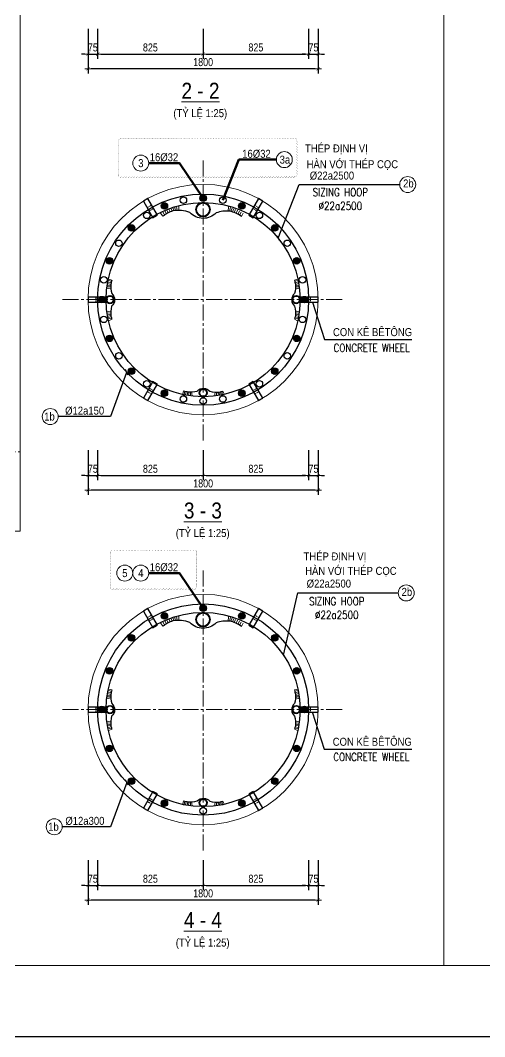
# Model space of a CAD drawing. Header units: millimetres. Extents: x -2123450 to -961021, y -260876 to 649159.
# Drawn here: x -1621816 to -1600029, y 428539 to 476177 of the extents above; entities that cross this region are included whole.
import ezdxf
from ezdxf.enums import TextEntityAlignment as Align

# ---------------------------------------------------------------- set-up
doc = ezdxf.new("R2010")
doc.units = ezdxf.units.MM
doc.header["$LTSCALE"] = 1000
doc.header["$MEASUREMENT"] = 0
doc.header["$PDMODE"] = 66
doc.linetypes.add('CENTER2', pattern=[1.125, 0.75, -0.125, 0.125, -0.125])
doc.linetypes.add('HIDDEN', pattern=[0.375, 0.25, -0.125])
doc.layers.get('0').update_dxf_attribs({"linetype": 'CONTINUOUS'})
doc.layers.get('DEFPOINTS').update_dxf_attribs({"linetype": 'CONTINUOUS'})
for name, color, linetype in [('03BORER', 3, 'CONTINUOUS'), ('05STEEL', 4, 'CONTINUOUS'), ('TEXT', 7, 'CONTINUOUS')]:
    doc.layers.add(name, color=color, linetype=linetype)
for name, color, linetype, lineweight in [('NDC_S_AXIS', 5, 'CENTER2', 15), ('NDC_S_CONTINUOUS', 3, 'CONTINUOUS', 20), ('NDC_S_DIM', 1, 'CONTINUOUS', 9), ('NDC_S_FOUNDATION NAME', 7, 'CONTINUOUS', 20), ('NDC_S_HATCH MATERIAL', 8, 'CONTINUOUS', 13), ('NDC_S_LEADER', 1, 'CONTINUOUS', 9), ('NDC_S_REBAR', 4, 'CONTINUOUS', 35), ('NDC_S_REBAR NO.', 7, 'CONTINUOUS', 20), ('NDC_S_REBAR NO. BOX', 1, 'CONTINUOUS', 9), ('NDC_S_REBAR SECTION', 6, 'CONTINUOUS', 25), ('NDC_S_STIRRUP', 2, 'CONTINUOUS', 25), ('NDC_S_VN TITLE', 6, 'CONTINUOUS', 9)]:
    doc.layers.add(name, color=color, linetype=linetype, lineweight=lineweight)
doc.styles.add('NDC_ARIAL', font='arial.ttf', dxfattribs={"width": 0.8})
doc.styles.get("Standard").update_dxf_attribs({"font": 'romans.shx', "bigfont": 'vns.shx'})
doc.dimstyles.new('NDC_1-100', dxfattribs={"dimscale": 100, "dimtxt": 2.2, "dimasz": 1, "dimexe": 1.5, "dimexo": 2, "dimgap": 0.8, "dimtad": 1, "dimdec": 0, "dimdsep": 46, "dimtxsty": 'NDC_ARIAL', "dimblk": 'DIMMARK', "dimcen": 49999.938995, "dimdle": 1.5, "dimclrd": 1, "dimclre": 1, "dimclrt": 3, "dimadec": 0, "dimazin": 0, "dimtfac": 1, "dimtdec": 0, "dimtix": 1, "dimtmove": 2, "dimatfit": 3, "dimfxl": 1, "dimarcsym": 0})
doc.dimstyles.new('NDC_1-150(25)', dxfattribs={"dimscale": 150, "dimtxt": 2.5, "dimasz": 1, "dimexe": 1.5, "dimexo": 0, "dimgap": 0.8, "dimtad": 1, "dimdec": 0, "dimlfac": 0.166667, "dimdsep": 46, "dimtxsty": 'NDC_ARIAL', "dimblk": 'DIMMARK', "dimcen": 49999.938995, "dimdle": 1.5, "dimclrd": 1, "dimclre": 1, "dimclrt": 3, "dimadec": 0, "dimazin": 0, "dimtfac": 1, "dimtdec": 0, "dimtix": 1, "dimtmove": 2, "dimatfit": 3, "dimfxl": 1, "dimarcsym": 0})

# ---------------------------------------------------------------- blocks, each defined once
blk = doc.blocks.new('COC TND2000 TYPE 1')
at = {"layer": 'NDC_S_CONTINUOUS'}
for p in [(47726.9, 0), (0, -59594)]:
    blk.add_line(p, (47726.9, -59594), dxfattribs=at)
at = {"layer": 'NDC_S_HATCH MATERIAL', "linetype": 'HIDDEN'}
blk.add_line((0, -55870.8), (47726.9, -55870.8), dxfattribs=at)
blk = doc.blocks.new('CHI TIET COC D2000 TYPE 1')
at = {"layer": 'NDC_S_CONTINUOUS'}
for p, q in [((0, 0), (0, -59594)), ((0, 0), (0, -59594)), ((19867.8, 0), (19867.8, -79943)), ((0, -79943), (36168.2, -79943))]:
    blk.add_line(p, q, dxfattribs=at)
blk.add_lwpolyline([(0, -59594), (-22969.1, -59594), (-22969.1, -79943), (0, -79943)], dxfattribs=at)
blk = doc.blocks.new('DIMMARK')
at = {"layer": 'NDC_S_DIM', "color": 1}
blk.add_line((-1.5, 0), (1, 0), dxfattribs=at)
at = {"layer": 'NDC_S_DIM', "color": 2, "const_width": 0.15}
blk.add_lwpolyline([(-0.5, -0.5), (0.5, 0.5)], dxfattribs=at)
blk = doc.blocks.new('*D189')
at = {"layer": 'DEFPOINTS', "color": 0, "transparency": 16777216}
for p in [(-1618639, 475776), (-1607839, 475776), (-1618639, 473906)]:
    blk.add_point(p, dxfattribs=at)
at = {"layer": 'NDC_S_DIM', "color": 1, "lineweight": -2, "transparency": 16777216}
for p, q in [((-1618639, 475776), (-1618639, 473681)), ((-1607839, 475776), (-1607839, 473681)), ((-1607989, 473906), (-1618489, 473906))]:
    blk.add_line(p, q, dxfattribs=at)
at = {"layer": 'NDC_S_DIM', "color": 1, "lineweight": -2, "transparency": 16777216, "xscale": 150, "yscale": 150, "zscale": 150, "rotation": 180}
blk.add_blockref('DIMMARK', (-1618639, 473906), dxfattribs=at)
at = {"layer": 'NDC_S_DIM', "color": 1, "lineweight": -2, "transparency": 16777216, "xscale": 150, "yscale": 150, "zscale": 150}
blk.add_blockref('DIMMARK', (-1607839, 473906), dxfattribs=at)
at = {"layer": 'NDC_S_DIM', "color": 3, "transparency": 16777216, "insert": (-1613239, 474217), "char_height": 375, "attachment_point": 5, "style": 'NDC_ARIAL'}
blk.add_mtext('1800', dxfattribs=at)
blk = doc.blocks.new('*D190')
at = {"layer": 'DEFPOINTS', "color": 0, "transparency": 16777216}
for p in [(-1618639, 475776), (-1618189, 475776), (-1618189, 474593)]:
    blk.add_point(p, dxfattribs=at)
at = {"layer": 'NDC_S_DIM', "color": 1, "lineweight": -2, "transparency": 16777216}
for p, q in [((-1618639, 475776), (-1618639, 474368)), ((-1618189, 475776), (-1618189, 474368)), ((-1618789, 474593), (-1618939, 474593)), ((-1618639, 474593), (-1618189, 474593)), ((-1618039, 474593), (-1617889, 474593))]:
    blk.add_line(p, q, dxfattribs=at)
at = {"layer": 'NDC_S_DIM', "color": 1, "lineweight": -2, "transparency": 16777216, "xscale": 150, "yscale": 150, "zscale": 150}
blk.add_blockref('DIMMARK', (-1618639, 474593), dxfattribs=at)
at = {"layer": 'NDC_S_DIM', "color": 1, "lineweight": -2, "transparency": 16777216, "xscale": 150, "yscale": 150, "zscale": 150, "rotation": 180}
blk.add_blockref('DIMMARK', (-1618189, 474593), dxfattribs=at)
at = {"layer": 'NDC_S_DIM', "color": 3, "transparency": 16777216, "insert": (-1618414, 474904), "char_height": 375, "attachment_point": 5, "style": 'NDC_ARIAL'}
blk.add_mtext('75', dxfattribs=at)
blk = doc.blocks.new('*D191')
at = {"layer": 'DEFPOINTS', "color": 0, "transparency": 16777216}
for p in [(-1618189, 475776), (-1613239, 475776), (-1613239, 474593)]:
    blk.add_point(p, dxfattribs=at)
at = {"layer": 'NDC_S_DIM', "color": 1, "lineweight": -2, "transparency": 16777216}
for p, q in [((-1618189, 475776), (-1618189, 474368)), ((-1613239, 475776), (-1613239, 474368)), ((-1618039, 474593), (-1613389, 474593))]:
    blk.add_line(p, q, dxfattribs=at)
at = {"layer": 'NDC_S_DIM', "color": 1, "lineweight": -2, "transparency": 16777216, "xscale": 150, "yscale": 150, "zscale": 150, "rotation": 180}
blk.add_blockref('DIMMARK', (-1618189, 474593), dxfattribs=at)
at = {"layer": 'NDC_S_DIM', "color": 1, "lineweight": -2, "transparency": 16777216, "xscale": 150, "yscale": 150, "zscale": 150}
blk.add_blockref('DIMMARK', (-1613239, 474593), dxfattribs=at)
at = {"layer": 'NDC_S_DIM', "color": 3, "transparency": 16777216, "insert": (-1615714, 474904), "char_height": 375, "attachment_point": 5, "style": 'NDC_ARIAL'}
blk.add_mtext('825', dxfattribs=at)
blk = doc.blocks.new('*D192')
at = {"layer": 'DEFPOINTS', "color": 0, "transparency": 16777216}
for p in [(-1613239, 475776), (-1608289, 475776), (-1608289, 474593)]:
    blk.add_point(p, dxfattribs=at)
at = {"layer": 'NDC_S_DIM', "color": 1, "lineweight": -2, "transparency": 16777216}
for p, q in [((-1613239, 475776), (-1613239, 474368)), ((-1608289, 475776), (-1608289, 474368)), ((-1613089, 474593), (-1608439, 474593))]:
    blk.add_line(p, q, dxfattribs=at)
at = {"layer": 'NDC_S_DIM', "color": 1, "lineweight": -2, "transparency": 16777216, "xscale": 150, "yscale": 150, "zscale": 150, "rotation": 180}
blk.add_blockref('DIMMARK', (-1613239, 474593), dxfattribs=at)
at = {"layer": 'NDC_S_DIM', "color": 1, "lineweight": -2, "transparency": 16777216, "xscale": 150, "yscale": 150, "zscale": 150}
blk.add_blockref('DIMMARK', (-1608289, 474593), dxfattribs=at)
at = {"layer": 'NDC_S_DIM', "color": 3, "transparency": 16777216, "insert": (-1610764, 474904), "char_height": 375, "attachment_point": 5, "style": 'NDC_ARIAL'}
blk.add_mtext('825', dxfattribs=at)
blk = doc.blocks.new('*D193')
at = {"layer": 'DEFPOINTS', "color": 0, "transparency": 16777216}
for p in [(-1608289, 475776), (-1607839, 475776), (-1607839, 474593)]:
    blk.add_point(p, dxfattribs=at)
at = {"layer": 'NDC_S_DIM', "color": 1, "lineweight": -2, "transparency": 16777216}
for p, q in [((-1608289, 475776), (-1608289, 474368)), ((-1607839, 475776), (-1607839, 474368)), ((-1608439, 474593), (-1608589, 474593)), ((-1608289, 474593), (-1607839, 474593)), ((-1607689, 474593), (-1607539, 474593))]:
    blk.add_line(p, q, dxfattribs=at)
at = {"layer": 'NDC_S_DIM', "color": 1, "lineweight": -2, "transparency": 16777216, "xscale": 150, "yscale": 150, "zscale": 150}
blk.add_blockref('DIMMARK', (-1608289, 474593), dxfattribs=at)
at = {"layer": 'NDC_S_DIM', "color": 1, "lineweight": -2, "transparency": 16777216, "xscale": 150, "yscale": 150, "zscale": 150, "rotation": 180}
blk.add_blockref('DIMMARK', (-1607839, 474593), dxfattribs=at)
at = {"layer": 'NDC_S_DIM', "color": 3, "transparency": 16777216, "insert": (-1608064, 474904), "char_height": 375, "attachment_point": 5, "style": 'NDC_ARIAL'}
blk.add_mtext('75', dxfattribs=at)
blk = doc.blocks.new('*U155')
at = {"layer": 'NDC_S_CONTINUOUS'}
blk.add_circle((0, 0), 5400, dxfattribs=at)
at = {"layer": 'NDC_S_STIRRUP'}
for radius in [4950, 4550]:
    blk.add_circle((0, 0), radius, dxfattribs=at)
blk = doc.blocks.new('*D194')
at = {"layer": 'DEFPOINTS', "color": 0, "transparency": 16777216}
for p in [(-1618639, 456028), (-1607839, 456028), (-1618639, 454158)]:
    blk.add_point(p, dxfattribs=at)
at = {"layer": 'NDC_S_DIM', "color": 1, "lineweight": -2, "transparency": 16777216}
for p, q in [((-1618639, 456028), (-1618639, 453933)), ((-1607839, 456028), (-1607839, 453933)), ((-1607989, 454158), (-1618489, 454158))]:
    blk.add_line(p, q, dxfattribs=at)
at = {"layer": 'NDC_S_DIM', "color": 1, "lineweight": -2, "transparency": 16777216, "xscale": 150, "yscale": 150, "zscale": 150, "rotation": 180}
blk.add_blockref('DIMMARK', (-1618639, 454158), dxfattribs=at)
at = {"layer": 'NDC_S_DIM', "color": 1, "lineweight": -2, "transparency": 16777216, "xscale": 150, "yscale": 150, "zscale": 150}
blk.add_blockref('DIMMARK', (-1607839, 454158), dxfattribs=at)
at = {"layer": 'NDC_S_DIM', "color": 3, "transparency": 16777216, "insert": (-1613239, 454469), "char_height": 375, "attachment_point": 5, "style": 'NDC_ARIAL'}
blk.add_mtext('1800', dxfattribs=at)
blk = doc.blocks.new('*D195')
at = {"layer": 'DEFPOINTS', "color": 0, "transparency": 16777216}
for p in [(-1618639, 456028), (-1618189, 456028), (-1618189, 454845)]:
    blk.add_point(p, dxfattribs=at)
at = {"layer": 'NDC_S_DIM', "color": 1, "lineweight": -2, "transparency": 16777216}
for p, q in [((-1618639, 456028), (-1618639, 454620)), ((-1618189, 456028), (-1618189, 454620)), ((-1618789, 454845), (-1618939, 454845)), ((-1618639, 454845), (-1618189, 454845)), ((-1618039, 454845), (-1617889, 454845))]:
    blk.add_line(p, q, dxfattribs=at)
at = {"layer": 'NDC_S_DIM', "color": 1, "lineweight": -2, "transparency": 16777216, "xscale": 150, "yscale": 150, "zscale": 150}
blk.add_blockref('DIMMARK', (-1618639, 454845), dxfattribs=at)
at = {"layer": 'NDC_S_DIM', "color": 1, "lineweight": -2, "transparency": 16777216, "xscale": 150, "yscale": 150, "zscale": 150, "rotation": 180}
blk.add_blockref('DIMMARK', (-1618189, 454845), dxfattribs=at)
at = {"layer": 'NDC_S_DIM', "color": 3, "transparency": 16777216, "insert": (-1618414, 455155), "char_height": 375, "attachment_point": 5, "style": 'NDC_ARIAL'}
blk.add_mtext('75', dxfattribs=at)
blk = doc.blocks.new('*D196')
at = {"layer": 'DEFPOINTS', "color": 0, "transparency": 16777216}
for p in [(-1618189, 456028), (-1613239, 456028), (-1613239, 454845)]:
    blk.add_point(p, dxfattribs=at)
at = {"layer": 'NDC_S_DIM', "color": 1, "lineweight": -2, "transparency": 16777216}
for p, q in [((-1618189, 456028), (-1618189, 454620)), ((-1613239, 456028), (-1613239, 454620)), ((-1618039, 454845), (-1613389, 454845))]:
    blk.add_line(p, q, dxfattribs=at)
at = {"layer": 'NDC_S_DIM', "color": 1, "lineweight": -2, "transparency": 16777216, "xscale": 150, "yscale": 150, "zscale": 150, "rotation": 180}
blk.add_blockref('DIMMARK', (-1618189, 454845), dxfattribs=at)
at = {"layer": 'NDC_S_DIM', "color": 1, "lineweight": -2, "transparency": 16777216, "xscale": 150, "yscale": 150, "zscale": 150}
blk.add_blockref('DIMMARK', (-1613239, 454845), dxfattribs=at)
at = {"layer": 'NDC_S_DIM', "color": 3, "transparency": 16777216, "insert": (-1615714, 455156), "char_height": 375, "attachment_point": 5, "style": 'NDC_ARIAL'}
blk.add_mtext('825', dxfattribs=at)
blk = doc.blocks.new('*D197')
at = {"layer": 'DEFPOINTS', "color": 0, "transparency": 16777216}
for p in [(-1613239, 456028), (-1608289, 456028), (-1608289, 454845)]:
    blk.add_point(p, dxfattribs=at)
at = {"layer": 'NDC_S_DIM', "color": 1, "lineweight": -2, "transparency": 16777216}
for p, q in [((-1613239, 456028), (-1613239, 454620)), ((-1608289, 456028), (-1608289, 454620)), ((-1613089, 454845), (-1608439, 454845))]:
    blk.add_line(p, q, dxfattribs=at)
at = {"layer": 'NDC_S_DIM', "color": 1, "lineweight": -2, "transparency": 16777216, "xscale": 150, "yscale": 150, "zscale": 150, "rotation": 180}
blk.add_blockref('DIMMARK', (-1613239, 454845), dxfattribs=at)
at = {"layer": 'NDC_S_DIM', "color": 1, "lineweight": -2, "transparency": 16777216, "xscale": 150, "yscale": 150, "zscale": 150}
blk.add_blockref('DIMMARK', (-1608289, 454845), dxfattribs=at)
at = {"layer": 'NDC_S_DIM', "color": 3, "transparency": 16777216, "insert": (-1610764, 455156), "char_height": 375, "attachment_point": 5, "style": 'NDC_ARIAL'}
blk.add_mtext('825', dxfattribs=at)
blk = doc.blocks.new('*D198')
at = {"layer": 'DEFPOINTS', "color": 0, "transparency": 16777216}
for p in [(-1608289, 456028), (-1607839, 456028), (-1607839, 454845)]:
    blk.add_point(p, dxfattribs=at)
at = {"layer": 'NDC_S_DIM', "color": 1, "lineweight": -2, "transparency": 16777216}
for p, q in [((-1608289, 456028), (-1608289, 454620)), ((-1607839, 456028), (-1607839, 454620)), ((-1608439, 454845), (-1608589, 454845)), ((-1608289, 454845), (-1607839, 454845)), ((-1607689, 454845), (-1607539, 454845))]:
    blk.add_line(p, q, dxfattribs=at)
at = {"layer": 'NDC_S_DIM', "color": 1, "lineweight": -2, "transparency": 16777216, "xscale": 150, "yscale": 150, "zscale": 150}
blk.add_blockref('DIMMARK', (-1608289, 454845), dxfattribs=at)
at = {"layer": 'NDC_S_DIM', "color": 1, "lineweight": -2, "transparency": 16777216, "xscale": 150, "yscale": 150, "zscale": 150, "rotation": 180}
blk.add_blockref('DIMMARK', (-1607839, 454845), dxfattribs=at)
at = {"layer": 'NDC_S_DIM', "color": 3, "transparency": 16777216, "insert": (-1608064, 455155), "char_height": 375, "attachment_point": 5, "style": 'NDC_ARIAL'}
blk.add_mtext('75', dxfattribs=at)
blk = doc.blocks.new('*D179')
at = {"layer": 'DEFPOINTS', "color": 0, "transparency": 16777216}
for p in [(-1618639, 436812), (-1607839, 436812), (-1618639, 434942)]:
    blk.add_point(p, dxfattribs=at)
at = {"layer": 'NDC_S_DIM', "color": 1, "lineweight": -2, "transparency": 16777216}
for p, q in [((-1618639, 436812), (-1618639, 434717)), ((-1607839, 436812), (-1607839, 434717)), ((-1607989, 434942), (-1618489, 434942))]:
    blk.add_line(p, q, dxfattribs=at)
at = {"layer": 'NDC_S_DIM', "color": 1, "lineweight": -2, "transparency": 16777216, "xscale": 150, "yscale": 150, "zscale": 150, "rotation": 180}
blk.add_blockref('DIMMARK', (-1618639, 434942), dxfattribs=at)
at = {"layer": 'NDC_S_DIM', "color": 1, "lineweight": -2, "transparency": 16777216, "xscale": 150, "yscale": 150, "zscale": 150}
blk.add_blockref('DIMMARK', (-1607839, 434942), dxfattribs=at)
at = {"layer": 'NDC_S_DIM', "color": 3, "transparency": 16777216, "insert": (-1613239, 435254), "char_height": 375, "attachment_point": 5, "style": 'NDC_ARIAL'}
blk.add_mtext('1800', dxfattribs=at)
blk = doc.blocks.new('*D180')
at = {"layer": 'DEFPOINTS', "color": 0, "transparency": 16777216}
for p in [(-1618639, 436812), (-1618189, 436812), (-1618189, 435629)]:
    blk.add_point(p, dxfattribs=at)
at = {"layer": 'NDC_S_DIM', "color": 1, "lineweight": -2, "transparency": 16777216}
for p, q in [((-1618639, 436812), (-1618639, 435404)), ((-1618189, 436812), (-1618189, 435404)), ((-1618789, 435629), (-1618939, 435629)), ((-1618639, 435629), (-1618189, 435629)), ((-1618039, 435629), (-1617889, 435629))]:
    blk.add_line(p, q, dxfattribs=at)
at = {"layer": 'NDC_S_DIM', "color": 1, "lineweight": -2, "transparency": 16777216, "xscale": 150, "yscale": 150, "zscale": 150}
blk.add_blockref('DIMMARK', (-1618639, 435629), dxfattribs=at)
at = {"layer": 'NDC_S_DIM', "color": 1, "lineweight": -2, "transparency": 16777216, "xscale": 150, "yscale": 150, "zscale": 150, "rotation": 180}
blk.add_blockref('DIMMARK', (-1618189, 435629), dxfattribs=at)
at = {"layer": 'NDC_S_DIM', "color": 3, "transparency": 16777216, "insert": (-1618414, 435940), "char_height": 375, "attachment_point": 5, "style": 'NDC_ARIAL'}
blk.add_mtext('75', dxfattribs=at)
blk = doc.blocks.new('*D181')
at = {"layer": 'DEFPOINTS', "color": 0, "transparency": 16777216}
for p in [(-1618189, 436812), (-1613239, 436812), (-1613239, 435629)]:
    blk.add_point(p, dxfattribs=at)
at = {"layer": 'NDC_S_DIM', "color": 1, "lineweight": -2, "transparency": 16777216}
for p, q in [((-1618189, 436812), (-1618189, 435404)), ((-1613239, 436812), (-1613239, 435404)), ((-1618039, 435629), (-1613389, 435629))]:
    blk.add_line(p, q, dxfattribs=at)
at = {"layer": 'NDC_S_DIM', "color": 1, "lineweight": -2, "transparency": 16777216, "xscale": 150, "yscale": 150, "zscale": 150, "rotation": 180}
blk.add_blockref('DIMMARK', (-1618189, 435629), dxfattribs=at)
at = {"layer": 'NDC_S_DIM', "color": 1, "lineweight": -2, "transparency": 16777216, "xscale": 150, "yscale": 150, "zscale": 150}
blk.add_blockref('DIMMARK', (-1613239, 435629), dxfattribs=at)
at = {"layer": 'NDC_S_DIM', "color": 3, "transparency": 16777216, "insert": (-1615714, 435940), "char_height": 375, "attachment_point": 5, "style": 'NDC_ARIAL'}
blk.add_mtext('825', dxfattribs=at)
blk = doc.blocks.new('*D182')
at = {"layer": 'DEFPOINTS', "color": 0, "transparency": 16777216}
for p in [(-1613239, 436812), (-1608289, 436812), (-1608289, 435629)]:
    blk.add_point(p, dxfattribs=at)
at = {"layer": 'NDC_S_DIM', "color": 1, "lineweight": -2, "transparency": 16777216}
for p, q in [((-1613239, 436812), (-1613239, 435404)), ((-1608289, 436812), (-1608289, 435404)), ((-1613089, 435629), (-1608439, 435629))]:
    blk.add_line(p, q, dxfattribs=at)
at = {"layer": 'NDC_S_DIM', "color": 1, "lineweight": -2, "transparency": 16777216, "xscale": 150, "yscale": 150, "zscale": 150, "rotation": 180}
blk.add_blockref('DIMMARK', (-1613239, 435629), dxfattribs=at)
at = {"layer": 'NDC_S_DIM', "color": 1, "lineweight": -2, "transparency": 16777216, "xscale": 150, "yscale": 150, "zscale": 150}
blk.add_blockref('DIMMARK', (-1608289, 435629), dxfattribs=at)
at = {"layer": 'NDC_S_DIM', "color": 3, "transparency": 16777216, "insert": (-1610764, 435940), "char_height": 375, "attachment_point": 5, "style": 'NDC_ARIAL'}
blk.add_mtext('825', dxfattribs=at)
blk = doc.blocks.new('*D183')
at = {"layer": 'DEFPOINTS', "color": 0, "transparency": 16777216}
for p in [(-1608289, 436812), (-1607839, 436812), (-1607839, 435629)]:
    blk.add_point(p, dxfattribs=at)
at = {"layer": 'NDC_S_DIM', "color": 1, "lineweight": -2, "transparency": 16777216}
for p, q in [((-1608289, 436812), (-1608289, 435404)), ((-1607839, 436812), (-1607839, 435404)), ((-1608439, 435629), (-1608589, 435629)), ((-1608289, 435629), (-1607839, 435629)), ((-1607689, 435629), (-1607539, 435629))]:
    blk.add_line(p, q, dxfattribs=at)
at = {"layer": 'NDC_S_DIM', "color": 1, "lineweight": -2, "transparency": 16777216, "xscale": 150, "yscale": 150, "zscale": 150}
blk.add_blockref('DIMMARK', (-1608289, 435629), dxfattribs=at)
at = {"layer": 'NDC_S_DIM', "color": 1, "lineweight": -2, "transparency": 16777216, "xscale": 150, "yscale": 150, "zscale": 150, "rotation": 180}
blk.add_blockref('DIMMARK', (-1607839, 435629), dxfattribs=at)
at = {"layer": 'NDC_S_DIM', "color": 3, "transparency": 16777216, "insert": (-1608064, 435940), "char_height": 375, "attachment_point": 5, "style": 'NDC_ARIAL'}
blk.add_mtext('75', dxfattribs=at)
blk = doc.blocks.new('21231')
at = {"layer": 'NDC_S_REBAR SECTION'}
h = blk.add_hatch(color=256, dxfattribs=at)
h.dxf.hatch_style = 1
edge = h.paths.add_edge_path()
edge.add_arc((-522, -406), 153, 0, 360)
blk.add_circle((-522, -406), 153, dxfattribs=at)
blk = doc.blocks.new('*U128')
at = {"color": 1}
blk.add_blockref('21231', (522, 406), dxfattribs=at)
blk = doc.blocks.new('*U173')
at = {"color": 0, "linetype": 'ByBlock', "lineweight": -2, "transparency": 16777216, "rotation": 180}
blk.add_blockref('*U128', (0, 0), dxfattribs=at)
blk = doc.blocks.new('*U174')
at = {"layer": '03BORER', "color": 0, "linetype": 'ByBlock', "lineweight": -2, "transparency": 16777216}
blk.add_blockref('*U173', (-1443220, 376956), dxfattribs=at)
for p, rotation in [((-1445038, 376594), 22.5), ((-1441402, 376594), 337.4999999999999), ((-1446579, 375565), 45.00000000000001), ((-1439861, 375565), 315), ((-1447608, 374024), 67.5), ((-1438831, 374024), 292.4999999999999), ((-1447970, 372206), 90), ((-1438470, 372206), 270), ((-1447608, 370388), 112.5), ((-1438831, 370388), 247.5), ((-1446579, 368847), 135), ((-1439861, 368847), 225), ((-1445038, 367817), 157.5), ((-1441402, 367817), 202.4999999999999), ((-1443220, 367456), 180)]:
    blk.add_blockref('*U173', p, dxfattribs=dict(at, rotation=rotation))
blk = doc.blocks.new('MC7')
at = {"layer": '03BORER'}
blk.add_lwpolyline([(-277807, 378710), (-275557, 378710), (-275557, 379310), (-277807, 379310)], close=True, dxfattribs=at)
at = {"layer": 'NDC_S_HATCH MATERIAL', "linetype": 'HIDDEN', "ltscale": 0.5}
for p, q in [((-276907, 378710), (-276907, 379310)), ((-276457, 378710), (-276457, 379310))]:
    blk.add_line(p, q, dxfattribs=at)
blk = doc.blocks.new('*U124')
at = {"layer": 'NDC_S_DIM', "xscale": 0.4, "yscale": 0.4, "zscale": 0.4}
blk.add_blockref('MC7', (110673, -151604), dxfattribs=at)
blk = doc.blocks.new('*U175')
at = {"color": 0, "linetype": 'ByBlock', "lineweight": -2, "transparency": 16777216}
blk.add_blockref('*U124', (0, 0), dxfattribs=at)
blk = doc.blocks.new('*U176')
at = {"layer": '03BORER', "color": 0, "linetype": 'ByBlock', "lineweight": -2, "transparency": 16777216}
for p, rotation in [((-1445695, 337529), 299.9999999999999), ((-1440745, 337529), 239.9999999999999), ((-1438270, 333242), 180), ((-1445695, 328955), 59.99999999999999), ((-1440745, 328955), 120)]:
    blk.add_blockref('*U175', p, dxfattribs=dict(at, rotation=rotation))
blk.add_blockref('*U175', (-1448170, 333242), dxfattribs=at)
blk = doc.blocks.new('*U177')
at = {"color": 0, "linetype": 'ByBlock', "lineweight": -2, "transparency": 16777216, "rotation": 180}
blk.add_blockref('*U128', (0, 0), dxfattribs=at)
blk = doc.blocks.new('*U178')
at = {"layer": '03BORER', "color": 0, "linetype": 'ByBlock', "lineweight": -2, "transparency": 16777216}
blk.add_blockref('*U177', (-1443220, 376956), dxfattribs=at)
for p, rotation in [((-1445038, 376594), 22.5), ((-1441402, 376594), 337.4999999999999), ((-1446579, 375565), 45.00000000000001), ((-1439861, 375565), 315), ((-1447608, 374024), 67.5), ((-1438831, 374024), 292.4999999999999), ((-1447970, 372206), 90), ((-1438470, 372206), 270), ((-1447608, 370388), 112.5), ((-1438831, 370388), 247.5), ((-1446579, 368847), 135), ((-1439861, 368847), 225), ((-1445038, 367817), 157.5), ((-1441402, 367817), 202.4999999999999), ((-1443220, 367456), 180)]:
    blk.add_blockref('*U177', p, dxfattribs=dict(at, rotation=rotation))
blk = doc.blocks.new('*U123')
at = {"layer": 'NDC_S_DIM', "xscale": 0.4, "yscale": 0.4, "zscale": 0.4}
blk.add_blockref('MC7', (110673, -151604), dxfattribs=at)
blk = doc.blocks.new('*U163')
at = {"color": 0, "linetype": 'ByBlock', "lineweight": -2, "transparency": 16777216}
blk.add_blockref('*U123', (0, 0), dxfattribs=at)
blk = doc.blocks.new('*U164')
at = {"layer": '03BORER', "color": 0, "linetype": 'ByBlock', "lineweight": -2, "transparency": 16777216}
for p, rotation in [((-1445695, 356744), 299.9999999999999), ((-1440745, 356744), 239.9999999999999), ((-1438270, 352458), 180), ((-1445695, 348171), 59.99999999999999), ((-1440745, 348171), 120)]:
    blk.add_blockref('*U163', p, dxfattribs=dict(at, rotation=rotation))
blk.add_blockref('*U163', (-1448170, 352458), dxfattribs=at)
blk = doc.blocks.new('*U129')
at = {"layer": 'NDC_S_REBAR SECTION'}
blk.add_circle((0, 0), 153, dxfattribs=at)
blk = doc.blocks.new('*U162')
at = {"color": 0, "linetype": 'ByBlock', "lineweight": -2, "transparency": 16777216, "rotation": 89.9999999999999}
blk.add_blockref('*U129', (0, 0), dxfattribs=at)
blk = doc.blocks.new('*U157')
at = {"layer": '03BORER', "color": 0, "linetype": 'ByBlock', "lineweight": -2, "transparency": 16777216}
for p, rotation in [((-1444147, 376865), 11.25000000000001), ((-1442293, 376865), 348.75), ((-1445859, 376155), 33.75), ((-1445038, 376594), 22.5), ((-1441402, 376594), 337.4999999999999), ((-1440581, 376155), 326.25), ((-1446579, 375565), 45.00000000000001), ((-1439861, 375565), 315), ((-1447169, 374845), 56.25000000000001), ((-1439270, 374845), 303.75), ((-1447608, 374024), 67.5), ((-1438831, 374024), 292.4999999999999), ((-1447879, 373133), 78.74999999999999), ((-1438561, 373133), 281.25), ((-1447970, 372206), 90), ((-1438470, 372206), 270), ((-1447879, 371279), 101.25), ((-1438561, 371279), 258.75), ((-1447608, 370388), 112.5), ((-1438831, 370388), 247.5), ((-1447169, 369567), 123.75), ((-1439270, 369567), 236.2499999999999), ((-1446579, 368847), 135), ((-1439861, 368847), 225), ((-1445859, 368256), 146.25), ((-1440581, 368256), 213.75), ((-1445038, 367817), 157.5), ((-1441402, 367817), 202.4999999999999), ((-1444147, 367547), 168.75), ((-1443220, 367456), 180), ((-1442293, 367547), 191.25)]:
    blk.add_blockref('*U162', p, dxfattribs=dict(at, rotation=rotation))
blk.add_blockref('*U162', (-1443220, 376956), dxfattribs=at)
blk = doc.blocks.new('ưeqwewe')
at = {"layer": '05STEEL', "color": 4}
blk.add_lwpolyline([(-1487886, 328815, 0.123663), (-1487656, 329371, 0.128024), (-1487741, 330000, -0.427682), (-1487741, 331236, 0.132008), (-1487681, 332031, 0.107548), (-1487939, 332493, 0.020618)], format="xyb", dxfattribs=at)
at = {"layer": 'NDC_S_HATCH MATERIAL'}
for p, q in [((-1487939, 332493), (-1487786, 332607)), ((-1487876, 332415), (-1487730, 332504)), ((-1487819, 332333), (-1487678, 332403)), ((-1487769, 332246), (-1487633, 332308)), ((-1487726, 332154), (-1487593, 332217)), ((-1487693, 332068), (-1487554, 332124)), ((-1487674, 331991), (-1487518, 332029)), ((-1487664, 331916), (-1487489, 331949)), ((-1487657, 331833), (-1487462, 331869)), ((-1487654, 331745), (-1487426, 331751)), ((-1487685, 329232), (-1487531, 329173)), ((-1487665, 329316), (-1487499, 329257)), ((-1487656, 329371), (-1487472, 329337)), ((-1487650, 329436), (-1487444, 329424)), ((-1487886, 328815), (-1487729, 328733)), ((-1487831, 328896), (-1487683, 328823)), ((-1487784, 328977), (-1487641, 328910)), ((-1487741, 329068), (-1487599, 329006)), ((-1487710, 329148), (-1487564, 329088))]:
    blk.add_line(p, q, dxfattribs=at)
at = {"layer": 'NDC_S_REBAR'}
for radius in [330, 315]:
    blk.add_circle((-1487594, 330618), radius, dxfattribs=at)
blk = doc.blocks.new('HAN DAI')
at = {"layer": '05STEEL', "color": 4}
blk.add_lwpolyline([(-307567, 288279, 0.02201), (-307612, 288076, 0.102878), (-307569, 287644, -0.455013), (-307575, 287047, 0.096416), (-307610, 286589, -0.01258), (-307567, 286440, 0.020618)], format="xyb", dxfattribs=at)
at = {"layer": 'NDC_S_HATCH MATERIAL'}
for p, q in [((-307583, 288217), (-307732, 288254)), ((-307567, 288279), (-307718, 288316)), ((-307616, 287903), (-307800, 287868)), ((-307618, 287953), (-307788, 287955)), ((-307617, 288015), (-307775, 288042)), ((-307612, 288073), (-307762, 288110)), ((-307597, 288152), (-307747, 288189)), ((-307616, 286791), (-307797, 286822)), ((-307618, 286730), (-307784, 286735)), ((-307616, 286670), (-307768, 286643)), ((-307612, 286608), (-307759, 286591)), ((-307598, 286552), (-307745, 286521)), ((-307579, 286488), (-307730, 286453)), ((-307567, 286440), (-307710, 286372))]:
    blk.add_line(p, q, dxfattribs=at)
blk = doc.blocks.new('qưeqeqew')
at = {"layer": 'NDC_S_REBAR'}
for radius in [180, 168]:
    blk.add_circle((180, 0), radius, dxfattribs=at)
at = {"layer": 'NDC_S_DIM'}
blk.add_blockref('HAN DAI', (307832, -287360), dxfattribs=at)

msp = doc.modelspace()

# ---------------------------------------------------------------- linework, layer by layer
at = {"layer": 'DEFPOINTS'}
msp.add_lwpolyline([(-1698145.34, 517639.38), (-1571995.34, 517639.38), (-1571995.34, 428539.38), (-1698145.34, 428539.38)], close=True, dxfattribs=at)
at = {"layer": 'DEFPOINTS', "color": 6}
for points in [[(-1617181.57, 468855.66, 0, 12.5, 0.52056705), (-1617056.57, 468855.66, 0, 12.5, 0.52056705), (-1616931.57, 468855.66, 0, 12.5, 0.52056705), (-1616806.57, 468855.66, 0, 12.5, 0.52056705), (-1616681.57, 468855.66, 0, 12.5, 0.52056705), (-1616556.57, 468855.66, 0, 12.5, 0.52056705), (-1616431.57, 468855.66, 0, 12.5, 0.52056705), (-1616306.57, 468855.66, 0, 12.5, 0.52056705), (-1616181.57, 468855.66, 0, 12.5, 0.52056705), (-1616056.57, 468855.66, 0, 12.5, 0.52056705), (-1615931.57, 468855.66, 0, 12.5, 0.52056705), (-1615806.57, 468855.66, 0, 12.5, 0.52056705), (-1615681.57, 468855.66, 0, 12.5, 0.52056705), (-1615556.57, 468855.66, 0, 12.5, 0.52056705), (-1615431.57, 468855.66, 0, 12.5, 0.52056705), (-1615306.57, 468855.66, 0, 12.5, 0.52056705), (-1615181.57, 468855.66, 0, 12.5, 0.52056705), (-1615056.57, 468855.66, 0, 12.5, 0.52056705), (-1614931.57, 468855.66, 0, 12.5, 0.52056705), (-1614806.57, 468855.66, 0, 12.5, 0.52056705), (-1614681.57, 468855.66, 0, 12.5, 0.52056705), (-1614556.57, 468855.66, 0, 12.5, 0.52056705), (-1614431.57, 468855.66, 0, 12.5, 0.52056705), (-1614306.57, 468855.66, 0, 12.5, 0.52056705), (-1614181.57, 468855.66, 0, 12.5, 0.52056705), (-1614056.57, 468855.66, 0, 12.5, 0.52056705), (-1613931.57, 468855.66, 0, 12.5, 0.52056705), (-1613806.57, 468855.66, 0, 12.5, 0.52056705), (-1613681.57, 468855.66, 0, 12.5, 0.52056705), (-1613556.57, 468855.66, 0, 12.5, 0.52056705), (-1613431.57, 468855.66, 0, 12.5, 0.52056705), (-1613306.57, 468855.66, 0, 12.5, 0.52056705), (-1613181.57, 468855.66, 0, 12.5, 0.52056705), (-1613056.57, 468855.66, 0, 12.5, 0.52056705), (-1612931.57, 468855.66, 0, 12.5, 0.52056705), (-1612806.57, 468855.66, 0, 12.5, 0.52056705), (-1612681.57, 468855.66, 0, 12.5, 0.52056705), (-1612556.57, 468855.66, 0, 12.5, 0.52056705), (-1612431.57, 468855.66, 0, 12.5, 0.52056705), (-1612306.57, 468855.66, 0, 12.5, 0.52056705), (-1612181.57, 468855.66, 0, 12.5, 0.52056705), (-1612056.57, 468855.66, 0, 12.5, 0.52056705), (-1611931.57, 468855.66, 0, 12.5, 0.52056705), (-1611806.57, 468855.66, 0, 12.5, 0.52056705), (-1611681.57, 468855.66, 0, 12.5, 0.52056705), (-1611556.57, 468855.66, 0, 12.5, 0.52056705), (-1611431.57, 468855.66, 0, 12.5, 0.52056705), (-1611306.57, 468855.66, 0, 12.5, 0.52056705), (-1611181.57, 468855.66, 0, 12.5, 0.52056705), (-1611056.57, 468855.66, 0, 12.5, 0.52056705), (-1610931.57, 468855.66, 0, 12.5, 0.52056705), (-1610806.57, 468855.66, 0, 12.5, 0.52056705), (-1610681.57, 468855.66, 0, 12.5, 0.52056705), (-1610556.57, 468855.66, 0, 12.5, 0.52056705), (-1610431.57, 468855.66, 0, 12.5, 0.52056705), (-1610306.57, 468855.66, 0, 12.5, 0.52056705), (-1610181.57, 468855.66, 0, 12.5, 0.52056705), (-1610056.57, 468855.66, 0, 12.5, 0.52056705), (-1609931.57, 468855.66, 0, 12.5, 0.52056705), (-1609806.57, 468855.66, 0, 12.5, 0.52056705), (-1609681.57, 468855.66, 0, 12.5, 0.52056705), (-1609556.57, 468855.66, 0, 12.5, 0.52056705), (-1609431.57, 468855.66, 0, 12.5, 0.52056705), (-1609306.57, 468855.66, 0, 12.5, 0.52056705), (-1609181.57, 468855.66, 0, 12.5, 0.52056705), (-1609056.57, 468855.66, 0, 12.5, 0.52056705), (-1608931.57, 468855.66, 0, 12.5, 0.52056705), (-1608861.53, 468910.62, 0, 12.5, 0.52056705), (-1608861.53, 469035.62, 0, 12.5, 0.52056705), (-1608861.53, 469160.62, 0, 12.5, 0.52056705), (-1608861.53, 469285.62, 0, 12.5, 0.52056705), (-1608861.53, 469410.62, 0, 12.5, 0.52056705), (-1608861.53, 469535.62, 0, 12.5, 0.52056705), (-1608861.53, 469660.62, 0, 12.5, 0.52056705), (-1608861.53, 469785.62, 0, 12.5, 0.52056705), (-1608861.53, 469910.62, 0, 12.5, 0.52056705), (-1608861.53, 470035.62, 0, 12.5, 0.52056705), (-1608861.53, 470160.62, 0, 12.5, 0.52056705), (-1608861.53, 470285.62, 0, 12.5, 0.52056705), (-1608861.53, 470410.62, 0, 12.5, 0.52056705), (-1608861.53, 470535.62, 0, 12.5, 0.52056705), (-1608895.21, 470626.94, 0, 12.5, 0.52056705), (-1609020.21, 470626.94, 0, 12.5, 0.52056705), (-1609145.21, 470626.94, 0, 12.5, 0.52056705), (-1609270.21, 470626.94, 0, 12.5, 0.52056705), (-1609395.21, 470626.94, 0, 12.5, 0.52056705), (-1609520.21, 470626.94, 0, 12.5, 0.52056705), (-1609645.21, 470626.94, 0, 12.5, 0.52056705), (-1609770.21, 470626.94, 0, 12.5, 0.52056705), (-1609895.21, 470626.94, 0, 12.5, 0.52056705), (-1610020.21, 470626.94, 0, 12.5, 0.52056705), (-1610145.21, 470626.94, 0, 12.5, 0.52056705), (-1610270.21, 470626.94, 0, 12.5, 0.52056705), (-1610395.21, 470626.94, 0, 12.5, 0.52056705), (-1610520.21, 470626.94, 0, 12.5, 0.52056705), (-1610645.21, 470626.94, 0, 12.5, 0.52056705), (-1610770.21, 470626.94, 0, 12.5, 0.52056705), (-1610895.21, 470626.94, 0, 12.5, 0.52056705), (-1611020.21, 470626.94, 0, 12.5, 0.52056705), (-1611145.21, 470626.94, 0, 12.5, 0.52056705), (-1611270.21, 470626.94, 0, 12.5, 0.52056705), (-1611395.21, 470626.94, 0, 12.5, 0.52056705), (-1611520.21, 470626.94, 0, 12.5, 0.52056705), (-1611645.21, 470626.94, 0, 12.5, 0.52056705), (-1611770.21, 470626.94, 0, 12.5, 0.52056705), (-1611895.21, 470626.94, 0, 12.5, 0.52056705), (-1612020.21, 470626.94, 0, 12.5, 0.52056705), (-1612145.21, 470626.94, 0, 12.5, 0.52056705), (-1612270.21, 470626.94, 0, 12.5, 0.52056705), (-1612395.21, 470626.94, 0, 12.5, 0.52056705), (-1612520.21, 470626.94, 0, 12.5, 0.52056705), (-1612645.21, 470626.94, 0, 12.5, 0.52056705), (-1612770.21, 470626.94, 0, 12.5, 0.52056705), (-1612895.21, 470626.94, 0, 12.5, 0.52056705), (-1613020.21, 470626.94, 0, 12.5, 0.52056705), (-1613145.21, 470626.94, 0, 12.5, 0.52056705), (-1613270.21, 470626.94, 0, 12.5, 0.52056705), (-1613395.21, 470626.94, 0, 12.5, 0.52056705), (-1613520.21, 470626.94, 0, 12.5, 0.52056705), (-1613645.21, 470626.94, 0, 12.5, 0.52056705), (-1613770.21, 470626.94, 0, 12.5, 0.52056705), (-1613895.21, 470626.94, 0, 12.5, 0.52056705), (-1614020.21, 470626.94, 0, 12.5, 0.52056705), (-1614145.21, 470626.94, 0, 12.5, 0.52056705), (-1614270.21, 470626.94, 0, 12.5, 0.52056705), (-1614395.21, 470626.94, 0, 12.5, 0.52056705), (-1614520.21, 470626.94, 0, 12.5, 0.52056705), (-1614645.21, 470626.94, 0, 12.5, 0.52056705), (-1614770.21, 470626.94, 0, 12.5, 0.52056705), (-1614895.21, 470626.94, 0, 12.5, 0.52056705), (-1615020.21, 470626.94, 0, 12.5, 0.52056705), (-1615145.21, 470626.94, 0, 12.5, 0.52056705), (-1615270.21, 470626.94, 0, 12.5, 0.52056705), (-1615395.21, 470626.94, 0, 12.5, 0.52056705), (-1615520.21, 470626.94, 0, 12.5, 0.52056705), (-1615645.21, 470626.94, 0, 12.5, 0.52056705), (-1615770.21, 470626.94, 0, 12.5, 0.52056705), (-1615895.21, 470626.94, 0, 12.5, 0.52056705), (-1616020.21, 470626.94, 0, 12.5, 0.52056705), (-1616145.21, 470626.94, 0, 12.5, 0.52056705), (-1616270.21, 470626.94, 0, 12.5, 0.52056705), (-1616395.21, 470626.94, 0, 12.5, 0.52056705), (-1616520.21, 470626.94, 0, 12.5, 0.52056705), (-1616645.21, 470626.94, 0, 12.5, 0.52056705), (-1616770.21, 470626.94, 0, 12.5, 0.52056705), (-1616895.21, 470626.94, 0, 12.5, 0.52056705), (-1617020.21, 470626.94, 0, 12.5, 0.52056705), (-1617145.21, 470626.94, 0, 12.5, 0.52056705), (-1617181.57, 470538.31, 0, 12.5, 0.52056705), (-1617181.57, 470413.31, 0, 12.5, 0.52056705), (-1617181.57, 470288.31, 0, 12.5, 0.52056705), (-1617181.57, 470163.31, 0, 12.5, 0.52056705), (-1617181.57, 470038.31, 0, 12.5, 0.52056705), (-1617181.57, 469913.31, 0, 12.5, 0.52056705), (-1617181.57, 469788.31, 0, 12.5, 0.52056705), (-1617181.57, 469663.31, 0, 12.5, 0.52056705), (-1617181.57, 469538.31, 0, 12.5, 0.52056705), (-1617181.57, 469413.31, 0, 12.5, 0.52056705), (-1617181.57, 469288.31, 0, 12.5, 0.52056705), (-1617181.57, 469163.31, 0, 12.5, 0.52056705), (-1617181.57, 469038.31, 0, 12.5, 0.52056705)], [(-1617561.82, 449546.66, 0, 13.73, 0.52056705), (-1617424.56, 449546.66, 0, 13.73, 0.52056705), (-1617287.3, 449546.66, 0, 13.73, 0.52056705), (-1617150.04, 449546.66, 0, 13.73, 0.52056705), (-1617012.78, 449546.66, 0, 13.73, 0.52056705), (-1616875.52, 449546.66, 0, 13.73, 0.52056705), (-1616738.26, 449546.66, 0, 13.73, 0.52056705), (-1616601, 449546.66, 0, 13.73, 0.52056705), (-1616463.74, 449546.66, 0, 13.73, 0.52056705), (-1616326.48, 449546.66, 0, 13.73, 0.52056705), (-1616189.22, 449546.66, 0, 13.73, 0.52056705), (-1616051.96, 449546.66, 0, 13.73, 0.52056705), (-1615914.7, 449546.66, 0, 13.73, 0.52056705), (-1615777.44, 449546.66, 0, 13.73, 0.52056705), (-1615640.18, 449546.66, 0, 13.73, 0.52056705), (-1615502.92, 449546.66, 0, 13.73, 0.52056705), (-1615365.66, 449546.66, 0, 13.73, 0.52056705), (-1615228.4, 449546.66, 0, 13.73, 0.52056705), (-1615091.14, 449546.66, 0, 13.73, 0.52056705), (-1614953.88, 449546.66, 0, 13.73, 0.52056705), (-1614816.63, 449546.66, 0, 13.73, 0.52056705), (-1614679.37, 449546.66, 0, 13.73, 0.52056705), (-1614542.11, 449546.66, 0, 13.73, 0.52056705), (-1614404.85, 449546.66, 0, 13.73, 0.52056705), (-1614267.59, 449546.66, 0, 13.73, 0.52056705), (-1614130.33, 449546.66, 0, 13.73, 0.52056705), (-1613993.07, 449546.66, 0, 13.73, 0.52056705), (-1613855.81, 449546.66, 0, 13.73, 0.52056705), (-1613718.55, 449546.66, 0, 13.73, 0.52056705), (-1613581.29, 449546.66, 0, 13.73, 0.52056705), (-1613567.64, 449670.27, 0, 13.73, 0.52056705), (-1613567.64, 449807.53, 0, 13.73, 0.52056705), (-1613567.64, 449944.79, 0, 13.73, 0.52056705), (-1613567.64, 450082.05, 0, 13.73, 0.52056705), (-1613567.64, 450219.31, 0, 13.73, 0.52056705), (-1613567.64, 450356.57, 0, 13.73, 0.52056705), (-1613567.64, 450493.83, 0, 13.73, 0.52056705), (-1613567.64, 450631.09, 0, 13.73, 0.52056705), (-1613567.64, 450768.35, 0, 13.73, 0.52056705), (-1613567.64, 450905.61, 0, 13.73, 0.52056705), (-1613567.64, 451042.87, 0, 13.73, 0.52056705), (-1613567.64, 451180.13, 0, 13.73, 0.52056705), (-1613567.64, 451317.39, 0, 13.73, 0.52056705), (-1613704.34, 451317.95, 0, 13.73, 0.52056705), (-1613841.6, 451317.95, 0, 13.73, 0.52056705), (-1613978.86, 451317.95, 0, 13.73, 0.52056705), (-1614116.12, 451317.95, 0, 13.73, 0.52056705), (-1614253.38, 451317.95, 0, 13.73, 0.52056705), (-1614390.64, 451317.95, 0, 13.73, 0.52056705), (-1614527.9, 451317.95, 0, 13.73, 0.52056705), (-1614665.16, 451317.95, 0, 13.73, 0.52056705), (-1614802.42, 451317.95, 0, 13.73, 0.52056705), (-1614939.68, 451317.95, 0, 13.73, 0.52056705), (-1615076.94, 451317.95, 0, 13.73, 0.52056705), (-1615214.2, 451317.95, 0, 13.73, 0.52056705), (-1615351.46, 451317.95, 0, 13.73, 0.52056705), (-1615488.72, 451317.95, 0, 13.73, 0.52056705), (-1615625.98, 451317.95, 0, 13.73, 0.52056705), (-1615763.24, 451317.95, 0, 13.73, 0.52056705), (-1615900.5, 451317.95, 0, 13.73, 0.52056705), (-1616037.76, 451317.95, 0, 13.73, 0.52056705), (-1616175.02, 451317.95, 0, 13.73, 0.52056705), (-1616312.28, 451317.95, 0, 13.73, 0.52056705), (-1616449.54, 451317.95, 0, 13.73, 0.52056705), (-1616586.8, 451317.95, 0, 13.73, 0.52056705), (-1616724.06, 451317.95, 0, 13.73, 0.52056705), (-1616861.32, 451317.95, 0, 13.73, 0.52056705), (-1616998.58, 451317.95, 0, 13.73, 0.52056705), (-1617135.84, 451317.95, 0, 13.73, 0.52056705), (-1617273.1, 451317.95, 0, 13.73, 0.52056705), (-1617410.35, 451317.95, 0, 13.73, 0.52056705), (-1617547.61, 451317.95, 0, 13.73, 0.52056705), (-1617561.82, 451194.89, 0, 13.73, 0.52056705), (-1617561.82, 451057.63, 0, 13.73, 0.52056705), (-1617561.82, 450920.37, 0, 13.73, 0.52056705), (-1617561.82, 450783.11, 0, 13.73, 0.52056705), (-1617561.82, 450645.85, 0, 13.73, 0.52056705), (-1617561.82, 450508.59, 0, 13.73, 0.52056705), (-1617561.82, 450371.33, 0, 13.73, 0.52056705), (-1617561.82, 450234.07, 0, 13.73, 0.52056705), (-1617561.82, 450096.81, 0, 13.73, 0.52056705), (-1617561.82, 449959.55, 0, 13.73, 0.52056705), (-1617561.82, 449822.3, 0, 13.73, 0.52056705), (-1617561.82, 449685.04, 0, 13.73, 0.52056705)]]:
    msp.add_lwpolyline(points, format="xyseb", close=True, dxfattribs=at)
at = {"layer": 'NDC_S_AXIS'}
for p, q in [((-1613239.05, 456486.93), (-1613239.05, 469686.93)), ((-1619839.05, 463086.93), (-1606639.05, 463086.93)), ((-1613239.05, 437271.3), (-1613239.05, 450471.3)), ((-1619839.05, 443871.3), (-1606639.05, 443871.3))]:
    msp.add_line(p, q, dxfattribs=at)
at = {"layer": 'NDC_S_LEADER', "lineweight": 100}
for points in [[(-1613239.05, 467836.93), (-1614354.61, 469483.03), (-1615791.65, 469483.03)], [(-1612312.37, 467745.66), (-1611562.89, 469646.81), (-1609804.39, 469646.81)], [(-1613239.05, 448621.3), (-1614354.61, 450267.4), (-1615791.65, 450267.4)]]:
    msp.add_lwpolyline(points, dxfattribs=at)
at = {"layer": 'NDC_S_REBAR NO. BOX'}
for centre in [(-1616166.65, 469483.03), (-1609429.39, 469646.81), (-1603642.11, 468481.99), (-1620410.84, 457606.75), (-1616916.65, 450267.4), (-1616166.65, 450267.4), (-1603711.04, 449336.37), (-1620225.09, 438379.04)]:
    msp.add_circle(centre, 375, dxfattribs=at)

# ---------------------------------------------------------------- block references
at = {"color": 1}
for name, p in [('*U155', (-1613239.05, 463086.93)), ('qưeqeqew', (-1617789.05, 463086.93)), ('*U155', (-1613239.05, 443871.3)), ('qưeqeqew', (-1617789.05, 443871.3))]:
    msp.add_blockref(name, p, dxfattribs=at)
for name, p, rotation in [('ưeqwewe', (-1259321.65, 1949529.19), 89.10079871385915), ('qưeqeqew', (-1613239.05, 458536.93), 89.48022287332812), ('ưeqwewe', (-1259321.65, 1930313.55), 89.10079871385915), ('qưeqeqew', (-1613239.05, 439321.3), 89.48022287332812)]:
    msp.add_blockref(name, p, dxfattribs=dict(at, rotation=rotation))
at = {"color": 1, "xscale": -1}
for p in [(-1608689.05, 463086.93), (-1608689.05, 443871.3)]:
    msp.add_blockref('qưeqeqew', p, dxfattribs=at)
at = {"layer": '03BORER'}
for name, p in [('*U164', (-170019.16, 110629.32)), ('*U174', (-170019.16, 90881.06)), ('*U157', (-170019.16, 90881.06)), ('*U178', (-170019.16, 71665.43)), ('*U176', (-170019.16, 110629.32))]:
    msp.add_blockref(name, p, dxfattribs=at)
at = {"layer": 'NDC_S_CONTINUOUS', "color": 1}
for name, p in [('COC TND2000 TYPE 1', (-1669543.22, 511820.66)), ('CHI TIET COC D2000 TYPE 1', (-1621816.35, 511820.66))]:
    msp.add_blockref(name, p, dxfattribs=at)

# ---------------------------------------------------------------- texts
at = {"layer": 'NDC_S_FOUNDATION NAME', "style": 'NDC_ARIAL', "width": 0.85}
for s, p in [('THÉP ĐỊNH VỊ', (-1606987.45, 470181.29)), ('16%%C32', (-1615075.86, 469759.34)), ('16%%C32', (-1610736.06, 469923.12)), ('HÀN VỚI THÉP CỌC', (-1606237.45, 469440.29)), ('%%C22a2500', (-1607195.02, 468901.23)), ('CON KÊ BÊTÔNG', (-1605290.7, 461611.05)), ('%%C12a150', (-1618797.67, 457883.06)), ('THÉP ĐỊNH VỊ', (-1607056.37, 451056.62)), ('16%%C32', (-1615075.86, 450543.71)), ('HÀN VỚI THÉP CỌC', (-1606306.37, 450379.95)), ('%%C22a2500', (-1607341.19, 449776.55)), ('CON KÊ BÊTÔNG', (-1605303.32, 442410.62)), ('%%C12a300', (-1618786.16, 438655.34))]:
    msp.add_text(s, height=375, dxfattribs=at).set_placement(p, align=Align.MIDDLE)
at = {"layer": 'NDC_S_REBAR NO.', "style": 'NDC_ARIAL', "width": 0.85}
for s, p in [('3a', (-1609401.34, 469646.81)), ('3', (-1616161.43, 469483.03)), ('2b', (-1603610.61, 468532.07)), ('1b', (-1620446.28, 457606.75)), ('5', (-1616911.43, 450267.4)), ('4', (-1616161.43, 450267.4)), ('2b', (-1603679.53, 449386.45)), ('1b', (-1620260.53, 438379.04))]:
    msp.add_text(s, height=375, dxfattribs=at).set_placement(p, align=Align.MIDDLE_CENTER)
at = {"layer": 'NDC_S_VN TITLE', "style": 'NDC_ARIAL', "width": 0.85}
for s, height, p in [('%%U2 - 2', 750, (-1613363.53, 472883.18)), ('(TỶ LỆ 1:25)', 375, (-1613373.25, 471826.52)), ('%%U3 - 3', 750, (-1613249.92, 453202.28)), ('(TỶ LỆ 1:25)', 375, (-1613259.63, 452145.62)), ('%%U4 - 4', 750, (-1613249.92, 434007.6)), ('(TỶ LỆ 1:25)', 375, (-1613259.63, 432950.94))]:
    msp.add_text(s, height=height, dxfattribs=at).set_placement(p, align=Align.MIDDLE)
at = {"layer": 'TEXT', "color": 3, "linetype": 'Continuous', "ltscale": 0.8, "width": 0.8}
for s, p in [('SIZING HOOP', (-1606801.98, 468119.71)), ('%%C22a2500', (-1606801.98, 467480.72)), ('CONCRETE WHEEL', (-1605331.93, 460822.91)), ('SIZING HOOP', (-1606968.58, 448946.23)), ('%%C22a2500', (-1606968.58, 448307.24)), ('CONCRETE WHEEL', (-1605344.56, 441649.32))]:
    msp.add_text(s, height=375, dxfattribs=at).set_placement(p, align=Align.MIDDLE_CENTER)

# ---------------------------------------------------------------- dimensions: what is measured, and where the dimension line sits
at = {"layer": 'NDC_S_DIM'}
for base, p1, p2, picture, middle in [((-1618189.05, 474592.92), (-1618639.05, 475776.19), (-1618189.05, 475776.19), '*D190', (-1618414.05, 474903.61)), ((-1618639.05, 473905.99), (-1607839.05, 475776.19), (-1618639.05, 475776.19), '*D189', (-1613239.05, 474217.46)), ((-1613239.05, 474592.92), (-1618189.05, 475776.19), (-1613239.05, 475776.19), '*D191', (-1615714.05, 474904.38)), ((-1608289.05, 474592.92), (-1613239.05, 475776.19), (-1608289.05, 475776.19), '*D192', (-1610764.05, 474904.38)), ((-1607839.05, 474592.92), (-1608289.05, 475776.19), (-1607839.05, 475776.19), '*D193', (-1608064.05, 474903.61)), ((-1618189.05, 454844.65), (-1618639.05, 456027.92), (-1618189.05, 456027.92), '*D195', (-1618414.05, 455155.35)), ((-1618639.05, 454157.73), (-1607839.05, 456027.92), (-1618639.05, 456027.92), '*D194', (-1613239.05, 454469.19)), ((-1613239.05, 454844.65), (-1618189.05, 456027.92), (-1613239.05, 456027.92), '*D196', (-1615714.05, 455156.12)), ((-1608289.05, 454844.65), (-1613239.05, 456027.92), (-1608289.05, 456027.92), '*D197', (-1610764.05, 455156.12)), ((-1607839.05, 454844.65), (-1608289.05, 456027.92), (-1607839.05, 456027.92), '*D198', (-1608064.05, 455155.35)), ((-1618189.05, 435629.02), (-1618639.05, 436812.29), (-1618189.05, 436812.29), '*D180', (-1618414.05, 435939.72)), ((-1618639.05, 434942.1), (-1607839.05, 436812.29), (-1618639.05, 436812.29), '*D179', (-1613239.05, 435253.56)), ((-1613239.05, 435629.02), (-1618189.05, 436812.29), (-1613239.05, 436812.29), '*D181', (-1615714.05, 435940.48)), ((-1608289.05, 435629.02), (-1613239.05, 436812.29), (-1608289.05, 436812.29), '*D182', (-1610764.05, 435940.48)), ((-1607839.05, 435629.02), (-1608289.05, 436812.29), (-1607839.05, 436812.29), '*D183', (-1608064.05, 435939.72))]:
    dim = msp.add_linear_dim(base=base, p1=p1, p2=p2, dimstyle='NDC_1-150(25)', dxfattribs=at)
    dim.commit()
    dim.dimension.update_dxf_attribs({"geometry": picture, "text_midpoint": middle})

# ---------------------------------------------------------------- leaders
at = {"layer": 'NDC_S_LEADER'}
for points, override in [([(-1609720.24, 465971.45), (-1608727.73, 468481.99), (-1604017.11, 468481.99)], {"dimscale": 1, "dimasz": 150, "dimldrblk": 'Oblique', "dimfxl": 150}), ([(-1608106.95, 462965.92), (-1607547.43, 461210.54), (-1603442.51, 461210.54)], {"dimscale": 1, "dimasz": 200, "dimfxl": 150}), ([(-1616828.16, 459678), (-1617592.29, 457606.75), (-1620035.84, 457606.75)], {"dimscale": 1, "dimasz": 200, "dimldrblk": 'Oblique', "dimfxl": 150}), ([(-1609473.56, 446425.43), (-1608796.65, 449336.37), (-1604086.04, 449336.37)], {"dimscale": 1, "dimasz": 150, "dimldrblk": 'Oblique', "dimfxl": 150}), ([(-1608119.58, 443765.49), (-1607560.06, 442010.11), (-1603455.13, 442010.11)], {"dimscale": 1, "dimasz": 200, "dimfxl": 150}), ([(-1616816.64, 440450.29), (-1617580.77, 438379.04), (-1619850.09, 438379.04)], {"dimscale": 1, "dimasz": 200, "dimldrblk": 'Oblique', "dimfxl": 150})]:
    msp.add_leader(points, dimstyle='NDC_1-100', override=override, dxfattribs=at)

doc.saveas('drawing.dxf')
